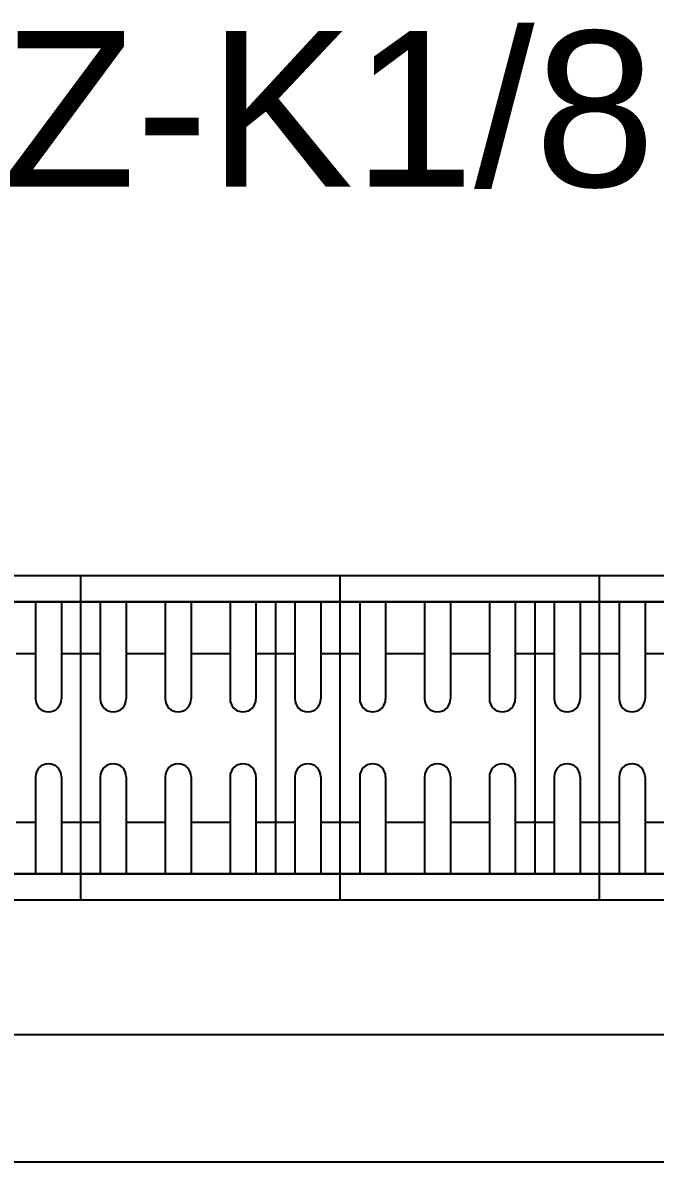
# Model space of a CAD drawing. Header units: inches. Extents: x 21 to 38546, y 13 to 15001.
# Drawn here: x 5149.65 to 5174.03, y 1347.15 to 1391.09 of the extents above; entities that cross this region are included whole.
import ezdxf

# ---------------------------------------------------------------- set-up
doc = ezdxf.new("R2010")
doc.units = ezdxf.units.IN
doc.header["$MEASUREMENT"] = 0
doc.layers.add('RAD-MAHAL', color=2, linetype='Continuous')
doc.layers.add('RAST-IST-RADYATÖR-DİNAMİK BLOK', color=83, linetype='Continuous')
doc.layers.add('Z_MİM_-KM-Gor-15', color=8, linetype='Continuous', lineweight=25)
doc.layers.add('Z_MİM_00', color=8, linetype='Continuous', lineweight=25)
doc.styles.get("Standard").update_dxf_attribs({"font": 'arial.ttf'})

# ---------------------------------------------------------------- blocks, each defined once
blk = doc.blocks.new('-KM- AL-2 EĞİMLİ CEPHE')
at = {"layer": 'Z_MİM_-KM-Gor-15'}
for p, q in [((-265.947, -0.213, -0.002), (-27.561, -0.213, 0)), ((-157.292, -5.142, 0), (-259.526, -5.133, -0.002))]:
    blk.add_line(p, q, dxfattribs=at)
blk = doc.blocks.new('IS_RADYATOR-PLAN-90')
at = {"layer": 'RAST-IST-RADYATÖR-DİNAMİK BLOK'}
blk.add_lwpolyline([(0, 0), (90, 0), (90, 12.5), (0, 12.5)], dxfattribs=at)
blk = doc.blocks.new('IS_RADYATOR-PLAN-100')
at = {"layer": 'RAST-IST-RADYATÖR-DİNAMİK BLOK', "color": 7}
for p, q in [((88.25, 11.5), (88.25, 7.75)), ((89.25, 11.5), (89.25, 7.75)), ((90.75, 11.5), (90.75, 7.75)), ((91.75, 11.5), (91.75, 7.75)), ((93.25, 11.5), (93.25, 7.75)), ((94.25, 11.5), (94.25, 7.75)), ((95.75, 11.5), (95.75, 7.75)), ((96.75, 11.5), (96.75, 7.75)), ((87.5, 9.5), (88.25, 9.5)), ((89.25, 9.5), (90, 9.5)), ((90, 9.5), (90.75, 9.5)), ((91.75, 9.5), (92.5, 9.5)), ((92.5, 9.5), (93.25, 9.5)), ((94.25, 9.5), (95, 9.5)), ((95, 9.5), (95.75, 9.5)), ((96.75, 9.5), (97.5, 9.5)), ((88.25, 4.75), (88.25, 1)), ((89.25, 4.75), (89.25, 1)), ((90.75, 4.75), (90.75, 1)), ((91.75, 4.75), (91.75, 1)), ((93.25, 4.75), (93.25, 1)), ((94.25, 4.75), (94.25, 1)), ((95.75, 4.75), (95.75, 1)), ((96.75, 4.75), (96.75, 1)), ((87.5, 3), (88.25, 3)), ((89.25, 3), (90, 3)), ((90, 3), (90.75, 3)), ((91.75, 3), (92.5, 3)), ((92.5, 3), (93.25, 3)), ((94.25, 3), (95, 3)), ((95, 3), (95.75, 3)), ((96.75, 3), (97.5, 3))]:
    blk.add_line(p, q, dxfattribs=at)
at = {"layer": 'RAST-IST-RADYATÖR-DİNAMİK BLOK'}
for points in [[(0, 0), (100, 0), (100, 12.5), (0, 12.5)], [(2.5, 11.5), (97.5, 11.5), (97.5, 1), (2.5, 1)]]:
    blk.add_lwpolyline(points, dxfattribs=at)
at = {"layer": 'RAST-IST-RADYATÖR-DİNAMİK BLOK', "color": 7}
for centre, start, end in [((88.75, 7.75), 180, 0), ((91.25, 7.75), 180, 0), ((93.75, 7.75), 180, 0), ((96.25, 7.75), 180, 0), ((88.75, 4.75), 0, 180), ((91.25, 4.75), 0, 180), ((93.75, 4.75), 0, 180), ((96.25, 4.75), 0, 180)]:
    blk.add_arc(centre, 0.5, start, end, dxfattribs=at)
blk = doc.blocks.new('IS_RADYATOR-PLAN-110')
at = {"layer": 'RAST-IST-RADYATÖR-DİNAMİK BLOK', "color": 7}
for p, q in [((88.25, 11.5), (88.25, 7.75)), ((89.25, 11.5), (89.25, 7.75)), ((90.75, 11.5), (90.75, 7.75)), ((91.75, 11.5), (91.75, 7.75)), ((93.25, 11.5), (93.25, 7.75)), ((94.25, 11.5), (94.25, 7.75)), ((95.75, 11.5), (95.75, 7.75)), ((96.75, 11.5), (96.75, 7.75)), ((98.25, 11.5), (98.25, 7.75)), ((99.25, 11.5), (99.25, 7.75)), ((100.75, 11.5), (100.75, 7.75)), ((101.75, 11.5), (101.75, 7.75)), ((103.25, 11.5), (103.25, 7.75)), ((104.25, 11.5), (104.25, 7.75)), ((105.75, 11.5), (105.75, 7.75)), ((106.75, 11.5), (106.75, 7.75)), ((87.5, 9.5), (88.25, 9.5)), ((89.25, 9.5), (90, 9.5)), ((90, 9.5), (90.75, 9.5)), ((91.75, 9.5), (92.5, 9.5)), ((92.5, 9.5), (93.25, 9.5)), ((94.25, 9.5), (95, 9.5)), ((95, 9.5), (95.75, 9.5)), ((96.75, 9.5), (97.5, 9.5)), ((97.5, 9.5), (98.25, 9.5)), ((99.25, 9.5), (100, 9.5)), ((100, 9.5), (100.75, 9.5)), ((101.75, 9.5), (102.5, 9.5)), ((102.5, 9.5), (103.25, 9.5)), ((104.25, 9.5), (105, 9.5)), ((105, 9.5), (105.75, 9.5)), ((106.75, 9.5), (107.5, 9.5)), ((88.25, 4.75), (88.25, 1)), ((89.25, 4.75), (89.25, 1)), ((90.75, 4.75), (90.75, 1)), ((91.75, 4.75), (91.75, 1)), ((93.25, 4.75), (93.25, 1)), ((94.25, 4.75), (94.25, 1)), ((95.75, 4.75), (95.75, 1)), ((96.75, 4.75), (96.75, 1)), ((98.25, 4.75), (98.25, 1)), ((99.25, 4.75), (99.25, 1)), ((100.75, 4.75), (100.75, 1)), ((101.75, 4.75), (101.75, 1)), ((103.25, 4.75), (103.25, 1)), ((104.25, 4.75), (104.25, 1)), ((105.75, 4.75), (105.75, 1)), ((106.75, 4.75), (106.75, 1)), ((87.5, 3), (88.25, 3)), ((89.25, 3), (90, 3)), ((90, 3), (90.75, 3)), ((91.75, 3), (92.5, 3)), ((92.5, 3), (93.25, 3)), ((94.25, 3), (95, 3)), ((95, 3), (95.75, 3)), ((96.75, 3), (97.5, 3)), ((97.5, 3), (98.25, 3)), ((99.25, 3), (100, 3)), ((100, 3), (100.75, 3)), ((101.75, 3), (102.5, 3)), ((102.5, 3), (103.25, 3)), ((104.25, 3), (105, 3)), ((105, 3), (105.75, 3)), ((106.75, 3), (107.5, 3))]:
    blk.add_line(p, q, dxfattribs=at)
at = {"layer": 'RAST-IST-RADYATÖR-DİNAMİK BLOK'}
for points in [[(0, 0), (110, 0), (110, 12.5), (0, 12.5)], [(2.5, 11.5), (107.5, 11.5), (107.5, 1), (2.5, 1)]]:
    blk.add_lwpolyline(points, dxfattribs=at)
at = {"layer": 'RAST-IST-RADYATÖR-DİNAMİK BLOK', "color": 7}
for centre, start, end in [((88.75, 7.75), 180, 0), ((91.25, 7.75), 180, 0), ((93.75, 7.75), 180, 0), ((96.25, 7.75), 180, 0), ((98.75, 7.75), 180, 0), ((101.25, 7.75), 180, 0), ((103.75, 7.75), 180, 0), ((106.25, 7.75), 180, 0), ((88.75, 4.75), 0, 180), ((91.25, 4.75), 0, 180), ((93.75, 4.75), 0, 180), ((96.25, 4.75), 0, 180), ((98.75, 4.75), 0, 180), ((101.25, 4.75), 0, 180), ((103.75, 4.75), 0, 180), ((106.25, 4.75), 0, 180)]:
    blk.add_arc(centre, 0.5, start, end, dxfattribs=at)
blk = doc.blocks.new('IS_RADYATOR-PLAN-120')
at = {"layer": 'RAST-IST-RADYATÖR-DİNAMİK BLOK', "color": 7}
for p, q in [((88.25, 11.5), (88.25, 7.75)), ((89.25, 11.5), (89.25, 7.75)), ((90.75, 11.5), (90.75, 7.75)), ((91.75, 11.5), (91.75, 7.75)), ((93.25, 11.5), (93.25, 7.75)), ((94.25, 11.5), (94.25, 7.75)), ((95.75, 11.5), (95.75, 7.75)), ((96.75, 11.5), (96.75, 7.75)), ((98.25, 11.5), (98.25, 7.75)), ((99.25, 11.5), (99.25, 7.75)), ((100.75, 11.5), (100.75, 7.75)), ((101.75, 11.5), (101.75, 7.75)), ((103.25, 11.5), (103.25, 7.75)), ((104.25, 11.5), (104.25, 7.75)), ((105.75, 11.5), (105.75, 7.75)), ((106.75, 11.5), (106.75, 7.75)), ((108.25, 11.5), (108.25, 7.75)), ((109.25, 11.5), (109.25, 7.75)), ((110.75, 11.5), (110.75, 7.75)), ((111.75, 11.5), (111.75, 7.75)), ((87.5, 9.5), (88.25, 9.5)), ((89.25, 9.5), (90, 9.5)), ((90, 9.5), (90.75, 9.5)), ((91.75, 9.5), (92.5, 9.5)), ((92.5, 9.5), (93.25, 9.5)), ((94.25, 9.5), (95, 9.5)), ((95, 9.5), (95.75, 9.5)), ((96.75, 9.5), (97.5, 9.5)), ((97.5, 9.5), (98.25, 9.5)), ((99.25, 9.5), (100, 9.5)), ((100, 9.5), (100.75, 9.5)), ((101.75, 9.5), (102.5, 9.5)), ((102.5, 9.5), (103.25, 9.5)), ((104.25, 9.5), (105, 9.5)), ((105, 9.5), (105.75, 9.5)), ((106.75, 9.5), (107.5, 9.5)), ((107.5, 9.5), (108.25, 9.5)), ((109.25, 9.5), (110, 9.5)), ((110, 9.5), (110.75, 9.5)), ((111.75, 9.5), (112.5, 9.5)), ((88.25, 4.75), (88.25, 1)), ((89.25, 4.75), (89.25, 1)), ((90.75, 4.75), (90.75, 1)), ((91.75, 4.75), (91.75, 1)), ((93.25, 4.75), (93.25, 1)), ((94.25, 4.75), (94.25, 1)), ((95.75, 4.75), (95.75, 1)), ((96.75, 4.75), (96.75, 1)), ((98.25, 4.75), (98.25, 1)), ((99.25, 4.75), (99.25, 1)), ((100.75, 4.75), (100.75, 1)), ((101.75, 4.75), (101.75, 1)), ((103.25, 4.75), (103.25, 1)), ((104.25, 4.75), (104.25, 1)), ((105.75, 4.75), (105.75, 1)), ((106.75, 4.75), (106.75, 1)), ((108.25, 4.75), (108.25, 1)), ((109.25, 4.75), (109.25, 1)), ((110.75, 4.75), (110.75, 1)), ((111.75, 4.75), (111.75, 1)), ((87.5, 3), (88.25, 3)), ((89.25, 3), (90, 3)), ((90, 3), (90.75, 3)), ((91.75, 3), (92.5, 3)), ((92.5, 3), (93.25, 3)), ((94.25, 3), (95, 3)), ((95, 3), (95.75, 3)), ((96.75, 3), (97.5, 3)), ((97.5, 3), (98.25, 3)), ((99.25, 3), (100, 3)), ((100, 3), (100.75, 3)), ((101.75, 3), (102.5, 3)), ((102.5, 3), (103.25, 3)), ((104.25, 3), (105, 3)), ((105, 3), (105.75, 3)), ((106.75, 3), (107.5, 3)), ((107.5, 3), (108.25, 3)), ((109.25, 3), (110, 3)), ((110, 3), (110.75, 3)), ((111.75, 3), (112.5, 3))]:
    blk.add_line(p, q, dxfattribs=at)
at = {"layer": 'RAST-IST-RADYATÖR-DİNAMİK BLOK'}
for points in [[(0, 0), (120, 0), (120, 12.5), (0, 12.5)], [(2.5, 11.5), (117.5, 11.5), (117.5, 1), (2.5, 1)]]:
    blk.add_lwpolyline(points, dxfattribs=at)
at = {"layer": 'RAST-IST-RADYATÖR-DİNAMİK BLOK', "color": 7}
for centre, start, end in [((88.75, 7.75), 180, 0), ((91.25, 7.75), 180, 0), ((93.75, 7.75), 180, 0), ((96.25, 7.75), 180, 0), ((98.75, 7.75), 180, 0), ((101.25, 7.75), 180, 0), ((103.75, 7.75), 180, 0), ((106.25, 7.75), 180, 0), ((108.75, 7.75), 180, 0), ((111.25, 7.75), 180, 0), ((88.75, 4.75), 0, 180), ((91.25, 4.75), 0, 180), ((93.75, 4.75), 0, 180), ((96.25, 4.75), 0, 180), ((98.75, 4.75), 0, 180), ((101.25, 4.75), 0, 180), ((103.75, 4.75), 0, 180), ((106.25, 4.75), 0, 180), ((108.75, 4.75), 0, 180), ((111.25, 4.75), 0, 180)]:
    blk.add_arc(centre, 0.5, start, end, dxfattribs=at)
blk = doc.blocks.new('IS_RADYATOR-PLAN-130')
at = {"layer": 'RAST-IST-RADYATÖR-DİNAMİK BLOK', "color": 7}
for p, q in [((88.25, 11.5), (88.25, 7.75)), ((89.25, 11.5), (89.25, 7.75)), ((90.75, 11.5), (90.75, 7.75)), ((91.75, 11.5), (91.75, 7.75)), ((93.25, 11.5), (93.25, 7.75)), ((94.25, 11.5), (94.25, 7.75)), ((95.75, 11.5), (95.75, 7.75)), ((96.75, 11.5), (96.75, 7.75)), ((98.25, 11.5), (98.25, 7.75)), ((99.25, 11.5), (99.25, 7.75)), ((100.75, 11.5), (100.75, 7.75)), ((101.75, 11.5), (101.75, 7.75)), ((103.25, 11.5), (103.25, 7.75)), ((104.25, 11.5), (104.25, 7.75)), ((105.75, 11.5), (105.75, 7.75)), ((106.75, 11.5), (106.75, 7.75)), ((108.25, 11.5), (108.25, 7.75)), ((109.25, 11.5), (109.25, 7.75)), ((110.75, 11.5), (110.75, 7.75)), ((111.75, 11.5), (111.75, 7.75)), ((87.5, 9.5), (88.25, 9.5)), ((89.25, 9.5), (90, 9.5)), ((90, 9.5), (90.75, 9.5)), ((91.75, 9.5), (92.5, 9.5)), ((92.5, 9.5), (93.25, 9.5)), ((94.25, 9.5), (95, 9.5)), ((95, 9.5), (95.75, 9.5)), ((96.75, 9.5), (97.5, 9.5)), ((97.5, 9.5), (98.25, 9.5)), ((99.25, 9.5), (100, 9.5)), ((100, 9.5), (100.75, 9.5)), ((101.75, 9.5), (102.5, 9.5)), ((102.5, 9.5), (103.25, 9.5)), ((104.25, 9.5), (105, 9.5)), ((105, 9.5), (105.75, 9.5)), ((106.75, 9.5), (107.5, 9.5)), ((107.5, 9.5), (108.25, 9.5)), ((109.25, 9.5), (110, 9.5)), ((110, 9.5), (110.75, 9.5)), ((111.75, 9.5), (112.5, 9.5)), ((88.25, 4.75), (88.25, 1)), ((89.25, 4.75), (89.25, 1)), ((90.75, 4.75), (90.75, 1)), ((91.75, 4.75), (91.75, 1)), ((93.25, 4.75), (93.25, 1)), ((94.25, 4.75), (94.25, 1)), ((95.75, 4.75), (95.75, 1)), ((96.75, 4.75), (96.75, 1)), ((98.25, 4.75), (98.25, 1)), ((99.25, 4.75), (99.25, 1)), ((100.75, 4.75), (100.75, 1)), ((101.75, 4.75), (101.75, 1)), ((103.25, 4.75), (103.25, 1)), ((104.25, 4.75), (104.25, 1)), ((105.75, 4.75), (105.75, 1)), ((106.75, 4.75), (106.75, 1)), ((108.25, 4.75), (108.25, 1)), ((109.25, 4.75), (109.25, 1)), ((110.75, 4.75), (110.75, 1)), ((111.75, 4.75), (111.75, 1)), ((87.5, 3), (88.25, 3)), ((89.25, 3), (90, 3)), ((90, 3), (90.75, 3)), ((91.75, 3), (92.5, 3)), ((92.5, 3), (93.25, 3)), ((94.25, 3), (95, 3)), ((95, 3), (95.75, 3)), ((96.75, 3), (97.5, 3)), ((97.5, 3), (98.25, 3)), ((99.25, 3), (100, 3)), ((100, 3), (100.75, 3)), ((101.75, 3), (102.5, 3)), ((102.5, 3), (103.25, 3)), ((104.25, 3), (105, 3)), ((105, 3), (105.75, 3)), ((106.75, 3), (107.5, 3)), ((107.5, 3), (108.25, 3)), ((109.25, 3), (110, 3)), ((110, 3), (110.75, 3)), ((111.75, 3), (112.5, 3))]:
    blk.add_line(p, q, dxfattribs=at)
at = {"layer": 'RAST-IST-RADYATÖR-DİNAMİK BLOK'}
for points in [[(0, 0), (130, 0), (130, 12.5), (0, 12.5)], [(2.5, 11.5), (127.5, 11.5), (127.5, 1), (2.5, 1)]]:
    blk.add_lwpolyline(points, dxfattribs=at)
at = {"layer": 'RAST-IST-RADYATÖR-DİNAMİK BLOK', "color": 7}
for centre, start, end in [((88.75, 7.75), 180, 0), ((91.25, 7.75), 180, 0), ((93.75, 7.75), 180, 0), ((96.25, 7.75), 180, 0), ((98.75, 7.75), 180, 0), ((101.25, 7.75), 180, 0), ((103.75, 7.75), 180, 0), ((106.25, 7.75), 180, 0), ((108.75, 7.75), 180, 0), ((111.25, 7.75), 180, 0), ((88.75, 4.75), 0, 180), ((91.25, 4.75), 0, 180), ((93.75, 4.75), 0, 180), ((96.25, 4.75), 0, 180), ((98.75, 4.75), 0, 180), ((101.25, 4.75), 0, 180), ((103.75, 4.75), 0, 180), ((106.25, 4.75), 0, 180), ((108.75, 4.75), 0, 180), ((111.25, 4.75), 0, 180)]:
    blk.add_arc(centre, 0.5, start, end, dxfattribs=at)
blk = doc.blocks.new('IS_RADYATOR-PLAN-140')
at = {"layer": 'RAST-IST-RADYATÖR-DİNAMİK BLOK', "color": 7}
for p, q in [((88.25, 11.5), (88.25, 7.75)), ((89.25, 11.5), (89.25, 7.75)), ((90.75, 11.5), (90.75, 7.75)), ((91.75, 11.5), (91.75, 7.75)), ((93.25, 11.5), (93.25, 7.75)), ((94.25, 11.5), (94.25, 7.75)), ((95.75, 11.5), (95.75, 7.75)), ((96.75, 11.5), (96.75, 7.75)), ((98.25, 11.5), (98.25, 7.75)), ((99.25, 11.5), (99.25, 7.75)), ((100.75, 11.5), (100.75, 7.75)), ((101.75, 11.5), (101.75, 7.75)), ((103.25, 11.5), (103.25, 7.75)), ((104.25, 11.5), (104.25, 7.75)), ((105.75, 11.5), (105.75, 7.75)), ((106.75, 11.5), (106.75, 7.75)), ((108.25, 11.5), (108.25, 7.75)), ((109.25, 11.5), (109.25, 7.75)), ((110.75, 11.5), (110.75, 7.75)), ((111.75, 11.5), (111.75, 7.75)), ((87.5, 9.5), (88.25, 9.5)), ((89.25, 9.5), (90, 9.5)), ((90, 9.5), (90.75, 9.5)), ((91.75, 9.5), (92.5, 9.5)), ((92.5, 9.5), (93.25, 9.5)), ((94.25, 9.5), (95, 9.5)), ((95, 9.5), (95.75, 9.5)), ((96.75, 9.5), (97.5, 9.5)), ((97.5, 9.5), (98.25, 9.5)), ((99.25, 9.5), (100, 9.5)), ((100, 9.5), (100.75, 9.5)), ((101.75, 9.5), (102.5, 9.5)), ((102.5, 9.5), (103.25, 9.5)), ((104.25, 9.5), (105, 9.5)), ((105, 9.5), (105.75, 9.5)), ((106.75, 9.5), (107.5, 9.5)), ((107.5, 9.5), (108.25, 9.5)), ((109.25, 9.5), (110, 9.5)), ((110, 9.5), (110.75, 9.5)), ((111.75, 9.5), (112.5, 9.5)), ((88.25, 4.75), (88.25, 1)), ((89.25, 4.75), (89.25, 1)), ((90.75, 4.75), (90.75, 1)), ((91.75, 4.75), (91.75, 1)), ((93.25, 4.75), (93.25, 1)), ((94.25, 4.75), (94.25, 1)), ((95.75, 4.75), (95.75, 1)), ((96.75, 4.75), (96.75, 1)), ((98.25, 4.75), (98.25, 1)), ((99.25, 4.75), (99.25, 1)), ((100.75, 4.75), (100.75, 1)), ((101.75, 4.75), (101.75, 1)), ((103.25, 4.75), (103.25, 1)), ((104.25, 4.75), (104.25, 1)), ((105.75, 4.75), (105.75, 1)), ((106.75, 4.75), (106.75, 1)), ((108.25, 4.75), (108.25, 1)), ((109.25, 4.75), (109.25, 1)), ((110.75, 4.75), (110.75, 1)), ((111.75, 4.75), (111.75, 1)), ((87.5, 3), (88.25, 3)), ((89.25, 3), (90, 3)), ((90, 3), (90.75, 3)), ((91.75, 3), (92.5, 3)), ((92.5, 3), (93.25, 3)), ((94.25, 3), (95, 3)), ((95, 3), (95.75, 3)), ((96.75, 3), (97.5, 3)), ((97.5, 3), (98.25, 3)), ((99.25, 3), (100, 3)), ((100, 3), (100.75, 3)), ((101.75, 3), (102.5, 3)), ((102.5, 3), (103.25, 3)), ((104.25, 3), (105, 3)), ((105, 3), (105.75, 3)), ((106.75, 3), (107.5, 3)), ((107.5, 3), (108.25, 3)), ((109.25, 3), (110, 3)), ((110, 3), (110.75, 3)), ((111.75, 3), (112.5, 3))]:
    blk.add_line(p, q, dxfattribs=at)
at = {"layer": 'RAST-IST-RADYATÖR-DİNAMİK BLOK'}
for points in [[(0, 0), (140, 0), (140, 12.5), (0, 12.5)], [(2.5, 11.5), (137.5, 11.5), (137.5, 1), (2.5, 1)]]:
    blk.add_lwpolyline(points, dxfattribs=at)
at = {"layer": 'RAST-IST-RADYATÖR-DİNAMİK BLOK', "color": 7}
for centre, start, end in [((88.75, 7.75), 180, 0), ((91.25, 7.75), 180, 0), ((93.75, 7.75), 180, 0), ((96.25, 7.75), 180, 0), ((98.75, 7.75), 180, 0), ((101.25, 7.75), 180, 0), ((103.75, 7.75), 180, 0), ((106.25, 7.75), 180, 0), ((108.75, 7.75), 180, 0), ((111.25, 7.75), 180, 0), ((88.75, 4.75), 0, 180), ((91.25, 4.75), 0, 180), ((93.75, 4.75), 0, 180), ((96.25, 4.75), 0, 180), ((98.75, 4.75), 0, 180), ((101.25, 4.75), 0, 180), ((103.75, 4.75), 0, 180), ((106.25, 4.75), 0, 180), ((108.75, 4.75), 0, 180), ((111.25, 4.75), 0, 180)]:
    blk.add_arc(centre, 0.5, start, end, dxfattribs=at)
blk = doc.blocks.new('IS_RADYATOR-PLAN-150')
at = {"layer": 'RAST-IST-RADYATÖR-DİNAMİK BLOK', "color": 7}
for p, q in [((88.25, 11.5), (88.25, 7.75)), ((89.25, 11.5), (89.25, 7.75)), ((90.75, 11.5), (90.75, 7.75)), ((91.75, 11.5), (91.75, 7.75)), ((93.25, 11.5), (93.25, 7.75)), ((94.25, 11.5), (94.25, 7.75)), ((95.75, 11.5), (95.75, 7.75)), ((96.75, 11.5), (96.75, 7.75)), ((98.25, 11.5), (98.25, 7.75)), ((99.25, 11.5), (99.25, 7.75)), ((100.75, 11.5), (100.75, 7.75)), ((101.75, 11.5), (101.75, 7.75)), ((103.25, 11.5), (103.25, 7.75)), ((104.25, 11.5), (104.25, 7.75)), ((105.75, 11.5), (105.75, 7.75)), ((106.75, 11.5), (106.75, 7.75)), ((108.25, 11.5), (108.25, 7.75)), ((109.25, 11.5), (109.25, 7.75)), ((110.75, 11.5), (110.75, 7.75)), ((111.75, 11.5), (111.75, 7.75)), ((87.5, 9.5), (88.25, 9.5)), ((89.25, 9.5), (90, 9.5)), ((90, 9.5), (90.75, 9.5)), ((91.75, 9.5), (92.5, 9.5)), ((92.5, 9.5), (93.25, 9.5)), ((94.25, 9.5), (95, 9.5)), ((95, 9.5), (95.75, 9.5)), ((96.75, 9.5), (97.5, 9.5)), ((97.5, 9.5), (98.25, 9.5)), ((99.25, 9.5), (100, 9.5)), ((100, 9.5), (100.75, 9.5)), ((101.75, 9.5), (102.5, 9.5)), ((102.5, 9.5), (103.25, 9.5)), ((104.25, 9.5), (105, 9.5)), ((105, 9.5), (105.75, 9.5)), ((106.75, 9.5), (107.5, 9.5)), ((107.5, 9.5), (108.25, 9.5)), ((109.25, 9.5), (110, 9.5)), ((110, 9.5), (110.75, 9.5)), ((111.75, 9.5), (112.5, 9.5)), ((88.25, 4.75), (88.25, 1)), ((89.25, 4.75), (89.25, 1)), ((90.75, 4.75), (90.75, 1)), ((91.75, 4.75), (91.75, 1)), ((93.25, 4.75), (93.25, 1)), ((94.25, 4.75), (94.25, 1)), ((95.75, 4.75), (95.75, 1)), ((96.75, 4.75), (96.75, 1)), ((98.25, 4.75), (98.25, 1)), ((99.25, 4.75), (99.25, 1)), ((100.75, 4.75), (100.75, 1)), ((101.75, 4.75), (101.75, 1)), ((103.25, 4.75), (103.25, 1)), ((104.25, 4.75), (104.25, 1)), ((105.75, 4.75), (105.75, 1)), ((106.75, 4.75), (106.75, 1)), ((108.25, 4.75), (108.25, 1)), ((109.25, 4.75), (109.25, 1)), ((110.75, 4.75), (110.75, 1)), ((111.75, 4.75), (111.75, 1)), ((87.5, 3), (88.25, 3)), ((89.25, 3), (90, 3)), ((90, 3), (90.75, 3)), ((91.75, 3), (92.5, 3)), ((92.5, 3), (93.25, 3)), ((94.25, 3), (95, 3)), ((95, 3), (95.75, 3)), ((96.75, 3), (97.5, 3)), ((97.5, 3), (98.25, 3)), ((99.25, 3), (100, 3)), ((100, 3), (100.75, 3)), ((101.75, 3), (102.5, 3)), ((102.5, 3), (103.25, 3)), ((104.25, 3), (105, 3)), ((105, 3), (105.75, 3)), ((106.75, 3), (107.5, 3)), ((107.5, 3), (108.25, 3)), ((109.25, 3), (110, 3)), ((110, 3), (110.75, 3)), ((111.75, 3), (112.5, 3))]:
    blk.add_line(p, q, dxfattribs=at)
at = {"layer": 'RAST-IST-RADYATÖR-DİNAMİK BLOK'}
for points in [[(-5, 0), (145, 0), (145, 12.5), (-5, 12.5)], [(-2.5, 11.5), (142.5, 11.5), (142.5, 1), (-2.5, 1)]]:
    blk.add_lwpolyline(points, dxfattribs=at)
at = {"layer": 'RAST-IST-RADYATÖR-DİNAMİK BLOK', "color": 7}
for centre, start, end in [((88.75, 7.75), 180, 0), ((91.25, 7.75), 180, 0), ((93.75, 7.75), 180, 0), ((96.25, 7.75), 180, 0), ((98.75, 7.75), 180, 0), ((101.25, 7.75), 180, 0), ((103.75, 7.75), 180, 0), ((106.25, 7.75), 180, 0), ((108.75, 7.75), 180, 0), ((111.25, 7.75), 180, 0), ((88.75, 4.75), 0, 180), ((91.25, 4.75), 0, 180), ((93.75, 4.75), 0, 180), ((96.25, 4.75), 0, 180), ((98.75, 4.75), 0, 180), ((101.25, 4.75), 0, 180), ((103.75, 4.75), 0, 180), ((106.25, 4.75), 0, 180), ((108.75, 4.75), 0, 180), ((111.25, 4.75), 0, 180)]:
    blk.add_arc(centre, 0.5, start, end, dxfattribs=at)
blk = doc.blocks.new('IS_RADYATOR-PLAN-160')
at = {"layer": 'RAST-IST-RADYATÖR-DİNAMİK BLOK', "color": 7}
for p, q in [((88.25, 11.5), (88.25, 7.75)), ((89.25, 11.5), (89.25, 7.75)), ((90.75, 11.5), (90.75, 7.75)), ((91.75, 11.5), (91.75, 7.75)), ((93.25, 11.5), (93.25, 7.75)), ((94.25, 11.5), (94.25, 7.75)), ((95.75, 11.5), (95.75, 7.75)), ((96.75, 11.5), (96.75, 7.75)), ((98.25, 11.5), (98.25, 7.75)), ((99.25, 11.5), (99.25, 7.75)), ((100.75, 11.5), (100.75, 7.75)), ((101.75, 11.5), (101.75, 7.75)), ((103.25, 11.5), (103.25, 7.75)), ((104.25, 11.5), (104.25, 7.75)), ((105.75, 11.5), (105.75, 7.75)), ((106.75, 11.5), (106.75, 7.75)), ((108.25, 11.5), (108.25, 7.75)), ((109.25, 11.5), (109.25, 7.75)), ((110.75, 11.5), (110.75, 7.75)), ((111.75, 11.5), (111.75, 7.75)), ((87.5, 9.5), (88.25, 9.5)), ((89.25, 9.5), (90, 9.5)), ((90, 9.5), (90.75, 9.5)), ((91.75, 9.5), (92.5, 9.5)), ((92.5, 9.5), (93.25, 9.5)), ((94.25, 9.5), (95, 9.5)), ((95, 9.5), (95.75, 9.5)), ((96.75, 9.5), (97.5, 9.5)), ((97.5, 9.5), (98.25, 9.5)), ((99.25, 9.5), (100, 9.5)), ((100, 9.5), (100.75, 9.5)), ((101.75, 9.5), (102.5, 9.5)), ((102.5, 9.5), (103.25, 9.5)), ((104.25, 9.5), (105, 9.5)), ((105, 9.5), (105.75, 9.5)), ((106.75, 9.5), (107.5, 9.5)), ((107.5, 9.5), (108.25, 9.5)), ((109.25, 9.5), (110, 9.5)), ((110, 9.5), (110.75, 9.5)), ((111.75, 9.5), (112.5, 9.5)), ((88.25, 4.75), (88.25, 1)), ((89.25, 4.75), (89.25, 1)), ((90.75, 4.75), (90.75, 1)), ((91.75, 4.75), (91.75, 1)), ((93.25, 4.75), (93.25, 1)), ((94.25, 4.75), (94.25, 1)), ((95.75, 4.75), (95.75, 1)), ((96.75, 4.75), (96.75, 1)), ((98.25, 4.75), (98.25, 1)), ((99.25, 4.75), (99.25, 1)), ((100.75, 4.75), (100.75, 1)), ((101.75, 4.75), (101.75, 1)), ((103.25, 4.75), (103.25, 1)), ((104.25, 4.75), (104.25, 1)), ((105.75, 4.75), (105.75, 1)), ((106.75, 4.75), (106.75, 1)), ((108.25, 4.75), (108.25, 1)), ((109.25, 4.75), (109.25, 1)), ((110.75, 4.75), (110.75, 1)), ((111.75, 4.75), (111.75, 1)), ((87.5, 3), (88.25, 3)), ((89.25, 3), (90, 3)), ((90, 3), (90.75, 3)), ((91.75, 3), (92.5, 3)), ((92.5, 3), (93.25, 3)), ((94.25, 3), (95, 3)), ((95, 3), (95.75, 3)), ((96.75, 3), (97.5, 3)), ((97.5, 3), (98.25, 3)), ((99.25, 3), (100, 3)), ((100, 3), (100.75, 3)), ((101.75, 3), (102.5, 3)), ((102.5, 3), (103.25, 3)), ((104.25, 3), (105, 3)), ((105, 3), (105.75, 3)), ((106.75, 3), (107.5, 3)), ((107.5, 3), (108.25, 3)), ((109.25, 3), (110, 3)), ((110, 3), (110.75, 3)), ((111.75, 3), (112.5, 3))]:
    blk.add_line(p, q, dxfattribs=at)
at = {"layer": 'RAST-IST-RADYATÖR-DİNAMİK BLOK'}
for points in [[(-5, 0), (155, 0), (155, 12.5), (-5, 12.5)], [(-2.5, 11.5), (152.5, 11.5), (152.5, 1), (-2.5, 1)]]:
    blk.add_lwpolyline(points, dxfattribs=at)
at = {"layer": 'RAST-IST-RADYATÖR-DİNAMİK BLOK', "color": 7}
for centre, start, end in [((88.75, 7.75), 180, 0), ((91.25, 7.75), 180, 0), ((93.75, 7.75), 180, 0), ((96.25, 7.75), 180, 0), ((98.75, 7.75), 180, 0), ((101.25, 7.75), 180, 0), ((103.75, 7.75), 180, 0), ((106.25, 7.75), 180, 0), ((108.75, 7.75), 180, 0), ((111.25, 7.75), 180, 0), ((88.75, 4.75), 0, 180), ((91.25, 4.75), 0, 180), ((93.75, 4.75), 0, 180), ((96.25, 4.75), 0, 180), ((98.75, 4.75), 0, 180), ((101.25, 4.75), 0, 180), ((103.75, 4.75), 0, 180), ((106.25, 4.75), 0, 180), ((108.75, 4.75), 0, 180), ((111.25, 4.75), 0, 180)]:
    blk.add_arc(centre, 0.5, start, end, dxfattribs=at)
blk = doc.blocks.new('IS_RADYATOR-PLAN-170')
at = {"layer": 'RAST-IST-RADYATÖR-DİNAMİK BLOK', "color": 7}
for p, q in [((88.25, 11.5), (88.25, 7.75)), ((89.25, 11.5), (89.25, 7.75)), ((90.75, 11.5), (90.75, 7.75)), ((91.75, 11.5), (91.75, 7.75)), ((93.25, 11.5), (93.25, 7.75)), ((94.25, 11.5), (94.25, 7.75)), ((95.75, 11.5), (95.75, 7.75)), ((96.75, 11.5), (96.75, 7.75)), ((98.25, 11.5), (98.25, 7.75)), ((99.25, 11.5), (99.25, 7.75)), ((100.75, 11.5), (100.75, 7.75)), ((101.75, 11.5), (101.75, 7.75)), ((103.25, 11.5), (103.25, 7.75)), ((104.25, 11.5), (104.25, 7.75)), ((105.75, 11.5), (105.75, 7.75)), ((106.75, 11.5), (106.75, 7.75)), ((108.25, 11.5), (108.25, 7.75)), ((109.25, 11.5), (109.25, 7.75)), ((110.75, 11.5), (110.75, 7.75)), ((111.75, 11.5), (111.75, 7.75)), ((87.5, 9.5), (88.25, 9.5)), ((89.25, 9.5), (90, 9.5)), ((90, 9.5), (90.75, 9.5)), ((91.75, 9.5), (92.5, 9.5)), ((92.5, 9.5), (93.25, 9.5)), ((94.25, 9.5), (95, 9.5)), ((95, 9.5), (95.75, 9.5)), ((96.75, 9.5), (97.5, 9.5)), ((97.5, 9.5), (98.25, 9.5)), ((99.25, 9.5), (100, 9.5)), ((100, 9.5), (100.75, 9.5)), ((101.75, 9.5), (102.5, 9.5)), ((102.5, 9.5), (103.25, 9.5)), ((104.25, 9.5), (105, 9.5)), ((105, 9.5), (105.75, 9.5)), ((106.75, 9.5), (107.5, 9.5)), ((107.5, 9.5), (108.25, 9.5)), ((109.25, 9.5), (110, 9.5)), ((110, 9.5), (110.75, 9.5)), ((111.75, 9.5), (112.5, 9.5)), ((88.25, 4.75), (88.25, 1)), ((89.25, 4.75), (89.25, 1)), ((90.75, 4.75), (90.75, 1)), ((91.75, 4.75), (91.75, 1)), ((93.25, 4.75), (93.25, 1)), ((94.25, 4.75), (94.25, 1)), ((95.75, 4.75), (95.75, 1)), ((96.75, 4.75), (96.75, 1)), ((98.25, 4.75), (98.25, 1)), ((99.25, 4.75), (99.25, 1)), ((100.75, 4.75), (100.75, 1)), ((101.75, 4.75), (101.75, 1)), ((103.25, 4.75), (103.25, 1)), ((104.25, 4.75), (104.25, 1)), ((105.75, 4.75), (105.75, 1)), ((106.75, 4.75), (106.75, 1)), ((108.25, 4.75), (108.25, 1)), ((109.25, 4.75), (109.25, 1)), ((110.75, 4.75), (110.75, 1)), ((111.75, 4.75), (111.75, 1)), ((87.5, 3), (88.25, 3)), ((89.25, 3), (90, 3)), ((90, 3), (90.75, 3)), ((91.75, 3), (92.5, 3)), ((92.5, 3), (93.25, 3)), ((94.25, 3), (95, 3)), ((95, 3), (95.75, 3)), ((96.75, 3), (97.5, 3)), ((97.5, 3), (98.25, 3)), ((99.25, 3), (100, 3)), ((100, 3), (100.75, 3)), ((101.75, 3), (102.5, 3)), ((102.5, 3), (103.25, 3)), ((104.25, 3), (105, 3)), ((105, 3), (105.75, 3)), ((106.75, 3), (107.5, 3)), ((107.5, 3), (108.25, 3)), ((109.25, 3), (110, 3)), ((110, 3), (110.75, 3)), ((111.75, 3), (112.5, 3))]:
    blk.add_line(p, q, dxfattribs=at)
at = {"layer": 'RAST-IST-RADYATÖR-DİNAMİK BLOK'}
for points in [[(-5, 0), (165, 0), (165, 12.5), (-5, 12.5)], [(-2.5, 11.5), (162.5, 11.5), (162.5, 1), (-2.5, 1)]]:
    blk.add_lwpolyline(points, dxfattribs=at)
at = {"layer": 'RAST-IST-RADYATÖR-DİNAMİK BLOK', "color": 7}
for centre, start, end in [((88.75, 7.75), 180, 0), ((91.25, 7.75), 180, 0), ((93.75, 7.75), 180, 0), ((96.25, 7.75), 180, 0), ((98.75, 7.75), 180, 0), ((101.25, 7.75), 180, 0), ((103.75, 7.75), 180, 0), ((106.25, 7.75), 180, 0), ((108.75, 7.75), 180, 0), ((111.25, 7.75), 180, 0), ((88.75, 4.75), 0, 180), ((91.25, 4.75), 0, 180), ((93.75, 4.75), 0, 180), ((96.25, 4.75), 0, 180), ((98.75, 4.75), 0, 180), ((101.25, 4.75), 0, 180), ((103.75, 4.75), 0, 180), ((106.25, 4.75), 0, 180), ((108.75, 4.75), 0, 180), ((111.25, 4.75), 0, 180)]:
    blk.add_arc(centre, 0.5, start, end, dxfattribs=at)
blk = doc.blocks.new('IS_RADYATOR-PLAN-180')
at = {"layer": 'RAST-IST-RADYATÖR-DİNAMİK BLOK', "color": 7}
for p, q in [((88.25, 11.5), (88.25, 7.75)), ((89.25, 11.5), (89.25, 7.75)), ((90.75, 11.5), (90.75, 7.75)), ((91.75, 11.5), (91.75, 7.75)), ((93.25, 11.5), (93.25, 7.75)), ((94.25, 11.5), (94.25, 7.75)), ((95.75, 11.5), (95.75, 7.75)), ((96.75, 11.5), (96.75, 7.75)), ((98.25, 11.5), (98.25, 7.75)), ((99.25, 11.5), (99.25, 7.75)), ((100.75, 11.5), (100.75, 7.75)), ((101.75, 11.5), (101.75, 7.75)), ((103.25, 11.5), (103.25, 7.75)), ((104.25, 11.5), (104.25, 7.75)), ((105.75, 11.5), (105.75, 7.75)), ((106.75, 11.5), (106.75, 7.75)), ((108.25, 11.5), (108.25, 7.75)), ((109.25, 11.5), (109.25, 7.75)), ((110.75, 11.5), (110.75, 7.75)), ((111.75, 11.5), (111.75, 7.75)), ((87.5, 9.5), (88.25, 9.5)), ((89.25, 9.5), (90, 9.5)), ((90, 9.5), (90.75, 9.5)), ((91.75, 9.5), (92.5, 9.5)), ((92.5, 9.5), (93.25, 9.5)), ((94.25, 9.5), (95, 9.5)), ((95, 9.5), (95.75, 9.5)), ((96.75, 9.5), (97.5, 9.5)), ((97.5, 9.5), (98.25, 9.5)), ((99.25, 9.5), (100, 9.5)), ((100, 9.5), (100.75, 9.5)), ((101.75, 9.5), (102.5, 9.5)), ((102.5, 9.5), (103.25, 9.5)), ((104.25, 9.5), (105, 9.5)), ((105, 9.5), (105.75, 9.5)), ((106.75, 9.5), (107.5, 9.5)), ((107.5, 9.5), (108.25, 9.5)), ((109.25, 9.5), (110, 9.5)), ((110, 9.5), (110.75, 9.5)), ((111.75, 9.5), (112.5, 9.5)), ((88.25, 4.75), (88.25, 1)), ((89.25, 4.75), (89.25, 1)), ((90.75, 4.75), (90.75, 1)), ((91.75, 4.75), (91.75, 1)), ((93.25, 4.75), (93.25, 1)), ((94.25, 4.75), (94.25, 1)), ((95.75, 4.75), (95.75, 1)), ((96.75, 4.75), (96.75, 1)), ((98.25, 4.75), (98.25, 1)), ((99.25, 4.75), (99.25, 1)), ((100.75, 4.75), (100.75, 1)), ((101.75, 4.75), (101.75, 1)), ((103.25, 4.75), (103.25, 1)), ((104.25, 4.75), (104.25, 1)), ((105.75, 4.75), (105.75, 1)), ((106.75, 4.75), (106.75, 1)), ((108.25, 4.75), (108.25, 1)), ((109.25, 4.75), (109.25, 1)), ((110.75, 4.75), (110.75, 1)), ((111.75, 4.75), (111.75, 1)), ((87.5, 3), (88.25, 3)), ((89.25, 3), (90, 3)), ((90, 3), (90.75, 3)), ((91.75, 3), (92.5, 3)), ((92.5, 3), (93.25, 3)), ((94.25, 3), (95, 3)), ((95, 3), (95.75, 3)), ((96.75, 3), (97.5, 3)), ((97.5, 3), (98.25, 3)), ((99.25, 3), (100, 3)), ((100, 3), (100.75, 3)), ((101.75, 3), (102.5, 3)), ((102.5, 3), (103.25, 3)), ((104.25, 3), (105, 3)), ((105, 3), (105.75, 3)), ((106.75, 3), (107.5, 3)), ((107.5, 3), (108.25, 3)), ((109.25, 3), (110, 3)), ((110, 3), (110.75, 3)), ((111.75, 3), (112.5, 3))]:
    blk.add_line(p, q, dxfattribs=at)
at = {"layer": 'RAST-IST-RADYATÖR-DİNAMİK BLOK'}
for points in [[(-5, 0), (175, 0), (175, 12.5), (-5, 12.5)], [(-2.5, 11.5), (172.5, 11.5), (172.5, 1), (-2.5, 1)]]:
    blk.add_lwpolyline(points, dxfattribs=at)
at = {"layer": 'RAST-IST-RADYATÖR-DİNAMİK BLOK', "color": 7}
for centre, start, end in [((88.75, 7.75), 180, 0), ((91.25, 7.75), 180, 0), ((93.75, 7.75), 180, 0), ((96.25, 7.75), 180, 0), ((98.75, 7.75), 180, 0), ((101.25, 7.75), 180, 0), ((103.75, 7.75), 180, 0), ((106.25, 7.75), 180, 0), ((108.75, 7.75), 180, 0), ((111.25, 7.75), 180, 0), ((88.75, 4.75), 0, 180), ((91.25, 4.75), 0, 180), ((93.75, 4.75), 0, 180), ((96.25, 4.75), 0, 180), ((98.75, 4.75), 0, 180), ((101.25, 4.75), 0, 180), ((103.75, 4.75), 0, 180), ((106.25, 4.75), 0, 180), ((108.75, 4.75), 0, 180), ((111.25, 4.75), 0, 180)]:
    blk.add_arc(centre, 0.5, start, end, dxfattribs=at)
blk = doc.blocks.new('IS_RADYATOR-PLAN-190')
at = {"layer": 'RAST-IST-RADYATÖR-DİNAMİK BLOK', "color": 7}
for p, q in [((88.25, 11.5), (88.25, 7.75)), ((89.25, 11.5), (89.25, 7.75)), ((90.75, 11.5), (90.75, 7.75)), ((91.75, 11.5), (91.75, 7.75)), ((93.25, 11.5), (93.25, 7.75)), ((94.25, 11.5), (94.25, 7.75)), ((95.75, 11.5), (95.75, 7.75)), ((96.75, 11.5), (96.75, 7.75)), ((98.25, 11.5), (98.25, 7.75)), ((99.25, 11.5), (99.25, 7.75)), ((100.75, 11.5), (100.75, 7.75)), ((101.75, 11.5), (101.75, 7.75)), ((103.25, 11.5), (103.25, 7.75)), ((104.25, 11.5), (104.25, 7.75)), ((105.75, 11.5), (105.75, 7.75)), ((106.75, 11.5), (106.75, 7.75)), ((108.25, 11.5), (108.25, 7.75)), ((109.25, 11.5), (109.25, 7.75)), ((110.75, 11.5), (110.75, 7.75)), ((111.75, 11.5), (111.75, 7.75)), ((87.5, 9.5), (88.25, 9.5)), ((89.25, 9.5), (90, 9.5)), ((90, 9.5), (90.75, 9.5)), ((91.75, 9.5), (92.5, 9.5)), ((92.5, 9.5), (93.25, 9.5)), ((94.25, 9.5), (95, 9.5)), ((95, 9.5), (95.75, 9.5)), ((96.75, 9.5), (97.5, 9.5)), ((97.5, 9.5), (98.25, 9.5)), ((99.25, 9.5), (100, 9.5)), ((100, 9.5), (100.75, 9.5)), ((101.75, 9.5), (102.5, 9.5)), ((102.5, 9.5), (103.25, 9.5)), ((104.25, 9.5), (105, 9.5)), ((105, 9.5), (105.75, 9.5)), ((106.75, 9.5), (107.5, 9.5)), ((107.5, 9.5), (108.25, 9.5)), ((109.25, 9.5), (110, 9.5)), ((110, 9.5), (110.75, 9.5)), ((111.75, 9.5), (112.5, 9.5)), ((88.25, 4.75), (88.25, 1)), ((89.25, 4.75), (89.25, 1)), ((90.75, 4.75), (90.75, 1)), ((91.75, 4.75), (91.75, 1)), ((93.25, 4.75), (93.25, 1)), ((94.25, 4.75), (94.25, 1)), ((95.75, 4.75), (95.75, 1)), ((96.75, 4.75), (96.75, 1)), ((98.25, 4.75), (98.25, 1)), ((99.25, 4.75), (99.25, 1)), ((100.75, 4.75), (100.75, 1)), ((101.75, 4.75), (101.75, 1)), ((103.25, 4.75), (103.25, 1)), ((104.25, 4.75), (104.25, 1)), ((105.75, 4.75), (105.75, 1)), ((106.75, 4.75), (106.75, 1)), ((108.25, 4.75), (108.25, 1)), ((109.25, 4.75), (109.25, 1)), ((110.75, 4.75), (110.75, 1)), ((111.75, 4.75), (111.75, 1)), ((87.5, 3), (88.25, 3)), ((89.25, 3), (90, 3)), ((90, 3), (90.75, 3)), ((91.75, 3), (92.5, 3)), ((92.5, 3), (93.25, 3)), ((94.25, 3), (95, 3)), ((95, 3), (95.75, 3)), ((96.75, 3), (97.5, 3)), ((97.5, 3), (98.25, 3)), ((99.25, 3), (100, 3)), ((100, 3), (100.75, 3)), ((101.75, 3), (102.5, 3)), ((102.5, 3), (103.25, 3)), ((104.25, 3), (105, 3)), ((105, 3), (105.75, 3)), ((106.75, 3), (107.5, 3)), ((107.5, 3), (108.25, 3)), ((109.25, 3), (110, 3)), ((110, 3), (110.75, 3)), ((111.75, 3), (112.5, 3))]:
    blk.add_line(p, q, dxfattribs=at)
at = {"layer": 'RAST-IST-RADYATÖR-DİNAMİK BLOK'}
for points in [[(-5, 0), (185, 0), (185, 12.5), (-5, 12.5)], [(182.5, 11.5), (-2.5, 11.5), (-2.5, 1), (182.5, 1)]]:
    blk.add_lwpolyline(points, dxfattribs=at)
at = {"layer": 'RAST-IST-RADYATÖR-DİNAMİK BLOK', "color": 7}
for centre, start, end in [((88.75, 7.75), 180, 0), ((91.25, 7.75), 180, 0), ((93.75, 7.75), 180, 0), ((96.25, 7.75), 180, 0), ((98.75, 7.75), 180, 0), ((101.25, 7.75), 180, 0), ((103.75, 7.75), 180, 0), ((106.25, 7.75), 180, 0), ((108.75, 7.75), 180, 0), ((111.25, 7.75), 180, 0), ((88.75, 4.75), 0, 180), ((91.25, 4.75), 0, 180), ((93.75, 4.75), 0, 180), ((96.25, 4.75), 0, 180), ((98.75, 4.75), 0, 180), ((101.25, 4.75), 0, 180), ((103.75, 4.75), 0, 180), ((106.25, 4.75), 0, 180), ((108.75, 4.75), 0, 180), ((111.25, 4.75), 0, 180)]:
    blk.add_arc(centre, 0.5, start, end, dxfattribs=at)
blk = doc.blocks.new('IS_RADYATOR-PLAN-200')
at = {"layer": 'RAST-IST-RADYATÖR-DİNAMİK BLOK', "color": 7}
for p, q in [((93.25, 11.5), (93.25, 7.75)), ((94.25, 11.5), (94.25, 7.75)), ((95.75, 11.5), (95.75, 7.75)), ((96.75, 11.5), (96.75, 7.75)), ((98.25, 11.5), (98.25, 7.75)), ((99.25, 11.5), (99.25, 7.75)), ((100.75, 11.5), (100.75, 7.75)), ((101.75, 11.5), (101.75, 7.75)), ((103.25, 11.5), (103.25, 7.75)), ((104.25, 11.5), (104.25, 7.75)), ((105.75, 11.5), (105.75, 7.75)), ((106.75, 11.5), (106.75, 7.75)), ((108.25, 11.5), (108.25, 7.75)), ((109.25, 11.5), (109.25, 7.75)), ((110.75, 11.5), (110.75, 7.75)), ((111.75, 11.5), (111.75, 7.75)), ((113.25, 11.5), (113.25, 7.75)), ((114.25, 11.5), (114.25, 7.75)), ((115.75, 11.5), (115.75, 7.75)), ((116.75, 11.5), (116.75, 7.75)), ((92.5, 9.5), (93.25, 9.5)), ((94.25, 9.5), (95, 9.5)), ((95, 9.5), (95.75, 9.5)), ((96.75, 9.5), (97.5, 9.5)), ((97.5, 9.5), (98.25, 9.5)), ((99.25, 9.5), (100, 9.5)), ((100, 9.5), (100.75, 9.5)), ((101.75, 9.5), (102.5, 9.5)), ((102.5, 9.5), (103.25, 9.5)), ((104.25, 9.5), (105, 9.5)), ((105, 9.5), (105.75, 9.5)), ((106.75, 9.5), (107.5, 9.5)), ((107.5, 9.5), (108.25, 9.5)), ((109.25, 9.5), (110, 9.5)), ((110, 9.5), (110.75, 9.5)), ((111.75, 9.5), (112.5, 9.5)), ((112.5, 9.5), (113.25, 9.5)), ((114.25, 9.5), (115, 9.5)), ((115, 9.5), (115.75, 9.5)), ((116.75, 9.5), (117.5, 9.5)), ((93.25, 4.75), (93.25, 1)), ((94.25, 4.75), (94.25, 1)), ((95.75, 4.75), (95.75, 1)), ((96.75, 4.75), (96.75, 1)), ((98.25, 4.75), (98.25, 1)), ((99.25, 4.75), (99.25, 1)), ((100.75, 4.75), (100.75, 1)), ((101.75, 4.75), (101.75, 1)), ((103.25, 4.75), (103.25, 1)), ((104.25, 4.75), (104.25, 1)), ((105.75, 4.75), (105.75, 1)), ((106.75, 4.75), (106.75, 1)), ((108.25, 4.75), (108.25, 1)), ((109.25, 4.75), (109.25, 1)), ((110.75, 4.75), (110.75, 1)), ((111.75, 4.75), (111.75, 1)), ((113.25, 4.75), (113.25, 1)), ((114.25, 4.75), (114.25, 1)), ((115.75, 4.75), (115.75, 1)), ((116.75, 4.75), (116.75, 1)), ((92.5, 3), (93.25, 3)), ((94.25, 3), (95, 3)), ((95, 3), (95.75, 3)), ((96.75, 3), (97.5, 3)), ((97.5, 3), (98.25, 3)), ((99.25, 3), (100, 3)), ((100, 3), (100.75, 3)), ((101.75, 3), (102.5, 3)), ((102.5, 3), (103.25, 3)), ((104.25, 3), (105, 3)), ((105, 3), (105.75, 3)), ((106.75, 3), (107.5, 3)), ((107.5, 3), (108.25, 3)), ((109.25, 3), (110, 3)), ((110, 3), (110.75, 3)), ((111.75, 3), (112.5, 3)), ((112.5, 3), (113.25, 3)), ((114.25, 3), (115, 3)), ((115, 3), (115.75, 3)), ((116.75, 3), (117.5, 3))]:
    blk.add_line(p, q, dxfattribs=at)
at = {"layer": 'RAST-IST-RADYATÖR-DİNAMİK BLOK'}
for points in [[(0, 0), (200, 0), (200, 12.5), (0, 12.5)], [(2.5, 11.5), (197.5, 11.5), (197.5, 1), (2.5, 1)]]:
    blk.add_lwpolyline(points, dxfattribs=at)
at = {"layer": 'RAST-IST-RADYATÖR-DİNAMİK BLOK', "color": 7}
for centre, start, end in [((93.75, 7.75), 180, 0), ((96.25, 7.75), 180, 0), ((98.75, 7.75), 180, 0), ((101.25, 7.75), 180, 0), ((103.75, 7.75), 180, 0), ((106.25, 7.75), 180, 0), ((108.75, 7.75), 180, 0), ((111.25, 7.75), 180, 0), ((113.75, 7.75), 180, 0), ((116.25, 7.75), 180, 0), ((93.75, 4.75), 0, 180), ((96.25, 4.75), 0, 180), ((98.75, 4.75), 0, 180), ((101.25, 4.75), 0, 180), ((103.75, 4.75), 0, 180), ((106.25, 4.75), 0, 180), ((108.75, 4.75), 0, 180), ((111.25, 4.75), 0, 180), ((113.75, 4.75), 0, 180), ((116.25, 4.75), 0, 180)]:
    blk.add_arc(centre, 0.5, start, end, dxfattribs=at)
blk = doc.blocks.new('IS_U4732')
for name, p in [('IS_RADYATOR-PLAN-90', (0, 0)), ('IS_RADYATOR-PLAN-100', (0, 0)), ('IS_RADYATOR-PLAN-110', (0, 0)), ('IS_RADYATOR-PLAN-120', (0, 0)), ('IS_RADYATOR-PLAN-130', (0, 0)), ('IS_RADYATOR-PLAN-140', (0, 0)), ('IS_RADYATOR-PLAN-150', (0, 0)), ('IS_RADYATOR-PLAN-160', (0, 0)), ('IS_RADYATOR-PLAN-170', (0, 0)), ('IS_RADYATOR-PLAN-180', (0, 0)), ('IS_RADYATOR-PLAN-190', (0, 0)), ('IS_RADYATOR-PLAN-200', (-5, 0))]:
    blk.add_blockref(name, p)

msp = doc.modelspace()

# ---------------------------------------------------------------- block references
at = {"layer": 'RAST-IST-RADYATÖR-DİNAMİK BLOK'}
msp.add_blockref('IS_U4732', (5061.884, 1357.266), dxfattribs=at)
at = {"layer": 'Z_MİM_00'}
msp.add_blockref('-KM- AL-2 EĞİMLİ CEPHE', (5369.318, 1352.296), dxfattribs=at)

# ---------------------------------------------------------------- texts
at = {"layer": 'RAD-MAHAL'}
msp.add_text('Z-K1/8', height=6, dxfattribs=at).set_placement((5148.884, 1384.766))

doc.saveas('drawing.dxf')
